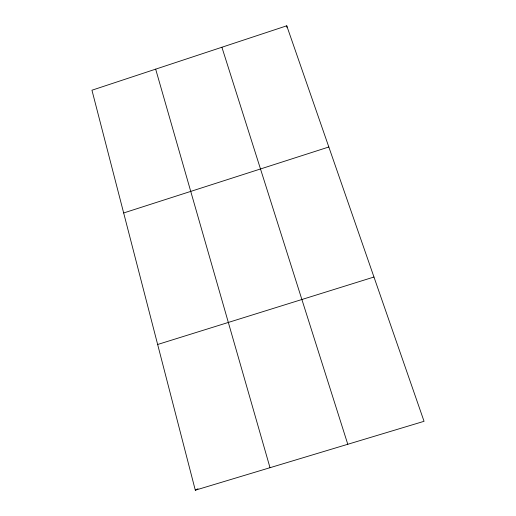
<?xml version="1.0" encoding="UTF-8"?>
<svg xmlns="http://www.w3.org/2000/svg" width="516" height="516" viewBox="0 0 516 516"><rect width="100%" height="100%" fill="white"/><g stroke="black" fill="none" stroke-linecap="round" stroke-linejoin="round"><path stroke-width="0.77" d="M195.3 490.2L424.049 421.308L286.754 25.8L91.951 90.216L195.3 490.2L197.996 488.749M123.666 212.966L328.827 146.996M157.651 344.488L373.965 277.028M221.899 47.246L347.784 444.276M155.664 69.144L270.01 467.696M286.754 25.8L286.948 27.374"/></g></svg>
